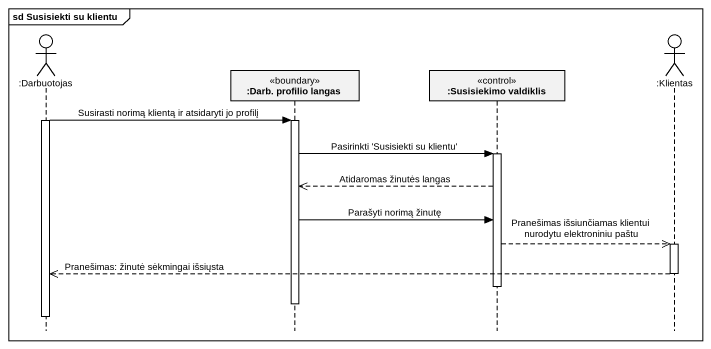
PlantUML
@startuml
mainframe sd Susisiekti su klientu
hide footbox
actor ":Darbuotojas" as Darbuotojas
participant ":Darb. profilio langas" as Darb_profilio_langas <<boundary>>
participant ":Susisiekimo valdiklis" as Susisiekimo_valdiklis <<control>>
actor ":Klientas" as Klientas

activate Darbuotojas
Darbuotojas -> Darb_profilio_langas : Susirasti norimą klientą ir atsidaryti jo profilį
activate Darb_profilio_langas
Darb_profilio_langas -> Susisiekimo_valdiklis : Pasirinkti 'Susisiekti su klientu'
activate Susisiekimo_valdiklis
Susisiekimo_valdiklis -->> Darb_profilio_langas : Atidaromas žinutės langas
Darb_profilio_langas -> Susisiekimo_valdiklis : Parašyti norimą žinutę
Susisiekimo_valdiklis -->> Klientas : Pranešimas išsiunčiamas klientui nurodytu elektroniniu paštu
activate Klientas
Klientas -->> Darbuotojas : Pranešimas: žinutė sėkmingai išsiųsta
deactivate Klientas
deactivate Susisiekimo_valdiklis
deactivate Darb_profilio_langas
deactivate Darbuotojas
@enduml
